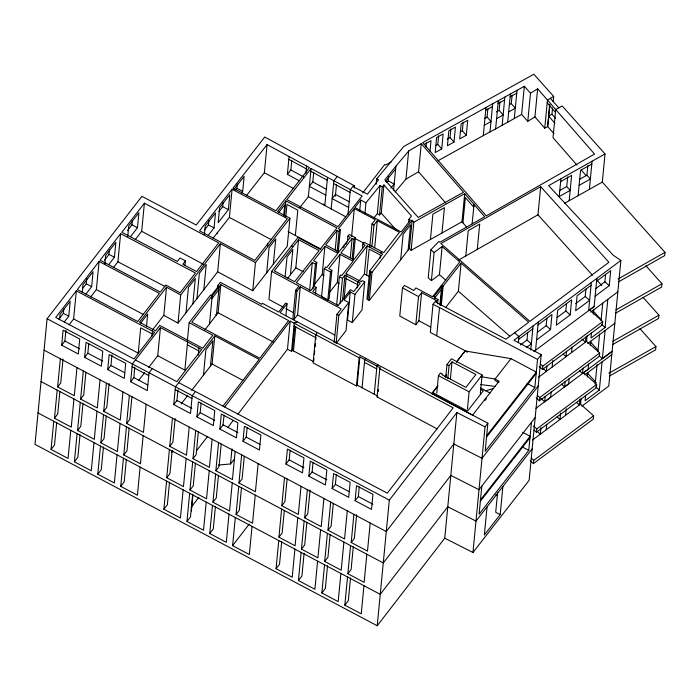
<?xml version="1.0" encoding="UTF-8"?>
<svg xmlns="http://www.w3.org/2000/svg" width="700" height="700" viewBox="0 0 700 700"><rect width="100%" height="100%" fill="white"/><g stroke="black" fill="none" stroke-linecap="round" stroke-linejoin="round"><path stroke-width="1.05" d="M130.655 381.754L132.37 363.947L160.449 327.609L201.705 349.475L176.82 381.658L152.259 368.629L149.03 372.776L147.315 390.591L130.655 381.754L133.857 377.606L134.759 367.071M354.331 188.046L354.541 185.885L264.74 137.008L196.236 225.032L141.916 196.341L47.093 318.745L35 444.377L377.221 625.756L444.754 538.195L456.855 412.562L485.048 426.869L472.955 552.492L444.754 538.195M59.5 319.743L60.016 314.387L70.219 301.192L68.775 316.19L64.312 321.965M58.905 319.104L63.376 313.329L63.788 309.05M70.779 430.316L68.066 458.448L51.047 449.435L53.76 421.295M73.964 399.009L71.251 427.123L54.477 418.233L57.19 390.119M76.983 367.596L74.279 395.727L57.636 386.908L60.349 358.785M61.652 345.188L63.096 330.19L79.739 339.01L78.295 354.007L61.652 345.188L64.881 341.04L65.914 330.33M56.709 422.24L54.521 444.964L51.047 449.435M59.885 391.379L57.706 414.085L54.477 418.233M63.044 359.1L60.751 382.9L57.636 386.908M69.081 324.826L73.623 318.955L76.335 290.832L154.665 332.299L134.032 358.977L55.729 317.467L76.335 290.832M82.233 292.25L82.95 284.743L93.082 271.67L91.639 286.668L85.942 294.026M82.442 288.715L86.24 283.815L86.756 278.451M93.984 442.619L91.271 470.75L74.392 461.799L77.096 433.668M97.002 411.224L94.299 439.338L77.578 430.474L80.281 402.36M100.03 379.811L97.317 407.934L80.605 399.079L83.309 370.947M84.621 357.359L86.065 342.361L102.786 351.216L101.343 366.223L84.621 357.359L87.841 353.211L88.769 343.569M85.899 372.356L83.711 395.071L80.605 399.079M80.054 434.613L77.866 457.336L74.392 461.799M82.985 403.62L80.797 426.326L77.578 430.474M90.65 296.984L96.373 289.581L99.085 261.459L159.434 293.405L137.699 321.51L77.324 289.546L99.085 261.459M104.834 264.014L105.656 255.439L115.867 242.252L114.424 257.25L108.684 264.67M104.562 260.164L109.034 254.398L109.445 250.11M113.435 267.566L117.915 261.774L120.628 233.651L195.431 272.965L180.075 292.819L165.812 285.005L160.344 292.075L100.082 260.172L120.628 233.651M122.964 391.965L120.26 420.096L103.696 411.32L106.409 383.197M107.712 369.6L109.165 354.602L125.72 363.379L124.276 378.376L107.712 369.6L110.941 365.453L111.974 354.743M117.058 454.843L114.345 482.983L97.79 474.206L100.494 446.066M120.076 423.447L117.372 451.561L100.809 442.785L103.521 414.671M109.104 383.512L106.811 407.312L103.696 411.32M106.225 415.931L104.038 438.646L100.809 442.785M103.451 447.011L101.255 469.735L97.79 474.206M127.741 236.521L128.774 225.803L138.906 212.73L137.463 227.727L130.498 236.714M127.514 230.527L131.95 224.805L132.361 220.518M135.205 239.671L141.68 231.306L144.393 203.184L218.697 242.882L196.543 271.521L182.805 264.303L185.456 260.873L180.023 258.011L177.362 261.45L121.852 232.277L144.393 203.184M146.169 404.267L143.465 432.39L126.639 423.474L129.343 395.351M140.123 467.075L137.419 495.206L120.724 486.36L123.428 458.229M143.15 435.671L140.438 463.794L123.751 454.948L126.455 426.825M131.933 396.751L129.745 419.466L126.639 423.474M129.159 428.094L126.971 450.8L123.751 454.948M126.385 459.174L124.197 481.898L120.724 486.36M146.466 326.681L147.683 314.029L140.63 323.146M152.014 336.07L152.486 331.152M148.575 367.596L157.745 355.74L160.449 327.609M163.826 315.324L166.53 287.192L180.705 294.963L178.001 323.094L163.826 315.324L152.548 329.901M185.036 265.204L185.456 260.873M186.165 458.474L183.461 486.596L166.714 477.715L169.418 449.601M189.192 427.07L186.48 455.192L169.741 446.32L172.445 418.197M317.214 332.465L315.805 334.749L313.101 362.871L356.475 385.963L359.188 357.831L359.852 356.983L380.459 367.946L379.794 368.804L453.171 407.846L387.31 493.168L195.44 391.519L192.22 395.666L190.505 413.473L173.758 404.6L175.472 386.785L178.692 382.646M183.146 489.877L180.434 518.009L163.879 509.233L166.591 481.101M172.121 450.861L169.934 473.576L166.714 477.715M175.14 418.512L172.847 442.312L169.741 446.32M176.873 401.004L178.01 389.743M169.54 482.046L167.352 504.77L163.879 509.233M185.999 312.751L188.431 287.438L195.317 278.539L192.876 303.852M187.355 341.092L189.123 322.7L210.525 295.033L211.339 295.461L218.479 286.239L217.665 285.81L220.343 282.336L261.695 304.29L262.447 303.328L278.714 311.981L285.688 303.047L287.044 303.765L285.898 315.665M187.582 342.011L184.879 370.134L157.745 355.74M196.936 298.611L199.369 273.297L206.255 264.399L203.814 289.713M204.391 234.631L205.214 226.056L215.504 212.914L214.06 227.911L208.276 235.305M204.61 229.88L208.451 224.936L208.862 220.649M198.319 355.075L198.992 348.04M196.919 416.876L198.362 401.879L214.786 410.585L213.343 425.582L196.919 416.876L200.191 412.659L201.119 403.007M206.22 502.101L203.508 530.233L186.952 521.456L189.656 493.325M209.239 470.706L206.535 498.82L189.971 490.044L192.684 461.93M212.126 439.224L209.423 467.355L192.999 458.649L195.702 430.526M203.446 375.165L205.888 349.86L212.905 340.786L210.464 366.091M217.114 233.616L217.175 232.995M198.354 431.848L196.166 454.571L192.999 458.649M195.44 463.12L193.252 485.826L189.971 490.044M192.666 494.2L190.479 516.924L186.952 521.456M191.398 511.009L192.955 494.778M204.899 329.901L209.51 323.942L212.214 295.82L220.798 284.646L288.627 320.591L259.796 358.234L191.809 322.201L212.214 295.82L211.4 295.382M218.89 211.531L222.696 206.631L223.116 202.344M217.683 271.784L220.395 243.661L255.447 262.596L252.744 290.719L217.683 271.784L178.001 323.094M217.455 287.971L217.665 285.81M191.651 390.416L212.074 364.017L214.786 335.886L259.158 359.406L223.081 406.061M209.51 323.942L218.094 312.769L220.798 284.646M228.375 209.641L229.819 194.644L219.607 207.681L218.164 222.679L228.375 209.641L222.696 206.631M213.071 238.227L229.39 217.385L232.094 189.263L287.315 218.645L254.844 260.418L199.561 230.807L232.094 189.263M235.664 189.971L236.95 188.326L237.361 184.039M229.014 514.185L226.31 542.316L209.746 533.54L212.459 505.409M241.395 193.008L242.681 191.371L244.134 176.365L233.835 189.516M235.148 451.421L232.435 479.552L215.854 470.759L218.558 442.636M219.87 429.039L221.314 414.041L237.895 422.835L236.451 437.832L219.87 429.039L223.151 424.821L237.895 432.635M232.26 482.904L229.547 511.017L212.966 502.233L215.67 474.11M221.209 443.966L219.021 466.681L215.854 470.759M222.976 425.338L224.079 415.179M218.435 475.3L216.248 498.006L212.966 502.233M215.469 506.284L213.281 529.008L209.746 533.54M218.321 465.08L230.501 463.951L231.963 448.805M246.365 195.72L264.373 172.725L267.076 144.594L309.444 167.597L275.887 210.77L233.039 188.064L267.076 144.594M252.035 526.383L249.322 554.523L232.601 545.659L235.314 517.528M258.134 463.61L255.43 491.733L238.954 483L241.657 454.877M242.97 441.28L244.414 426.283L260.89 435.015L259.446 450.021L242.97 441.28L246.216 437.106L247.144 427.464M255.246 495.093L252.543 523.206L236.066 514.474L238.77 486.36M244.274 456.251L242.086 478.966L238.954 483M241.5 487.585L239.312 510.291L236.066 514.474M267.566 245.691L267.75 243.819M266.665 272.799L269.106 247.494L275.765 238.928L273.332 264.233M252.744 290.719L287.236 246.348L289.94 218.225L277.515 211.636L285.863 200.891L336.936 227.964L320.11 249.331L297.902 237.562L271.644 271.338L268.94 299.46L283.036 307.072M299.373 180.862L287.385 174.361L289.1 156.546M283.727 215.338L284.743 204.794L278.749 212.502M284.401 216.037L285.863 200.891M285.766 216.869L286.965 204.435L297.806 210.184L295.365 235.489M287.385 174.361L290.85 169.969L291.777 160.326M285.092 277.016L287.026 256.979L292.854 249.48L290.412 274.794M237.904 414.269L287.481 349.239L290.185 321.116L359.188 357.831M287.822 278.127L295.829 267.838L298.533 239.715L319.104 250.618L294.613 281.733L274.321 270.856L298.533 239.715M305.944 173.154L306.626 166.049M271.644 271.338L298.9 286.055L295.601 290.299L292.889 318.43L294.245 319.148L297.544 314.912L300.248 286.781L341.189 308.892L336.928 314.344L334.215 342.475M294.245 319.148L296.957 291.025L300.248 286.781M287.481 349.239L291.55 351.409L294.254 323.277L295.085 322.21L296.179 322.787L297.01 321.72M291.55 351.409L292.381 350.332L294.717 326.078M313.967 358.496L313.67 361.664L293.475 350.919L295.811 326.655M299.863 207.559L308.368 196.63L311.08 168.508L362.136 195.956L337.942 226.686L286.86 199.605L311.08 168.508M325.797 195.195L309.365 186.314L312.795 181.912L313.723 172.27M301.017 486.343L298.314 514.465L281.811 505.715L284.515 477.593M297.806 517.65L295.102 545.764L278.924 537.189L281.627 509.075M285.959 464.074L287.411 449.076L303.949 457.844L302.505 472.841L285.959 464.074L289.188 459.883L290.115 450.24M294.919 549.115L292.215 577.246L276.062 568.689L278.766 540.558M287.114 478.949L284.926 501.664L281.811 505.715M284.331 510.291L282.144 532.997L278.924 537.189M281.715 541.45L279.527 564.174L276.062 568.689M309.592 290.561L312.296 262.439L315.429 264.084L313.031 288.96M314.484 286.169L316.776 262.377L313.644 260.733L324.896 246.435L337.96 253.304L326.699 267.601L325.614 267.024L324.266 268.73L321.562 296.861L327.819 300.151L329.166 298.445L331.87 270.314L328.746 268.669L339.999 254.371L353.054 261.24L341.801 275.537L340.707 274.969L339.369 276.675L336.656 304.797L338.214 305.62M315.481 293.895L316.111 287.402L314.142 286.335L310.783 290.605L296.328 282.721L312.296 262.439M327.512 177.389L324.809 205.511L345.826 216.79M314.379 354.279L314.685 351.12M315.088 346.894L315.394 343.735M315.796 339.517L316.006 337.409M314.248 284.646L322.192 274.558L324.896 246.435M331.161 208.924L333.874 180.793L337.26 176.487M335.37 196.175L336.49 184.572M317.599 561.137L314.895 589.269L298.419 580.536L301.123 552.405M320.626 529.742L317.914 557.856L301.438 549.124L304.15 521.01M323.916 498.479L321.213 526.601L304.658 517.825L307.361 489.702M308.849 476.201L310.293 461.204L326.865 469.98L325.421 484.986L308.849 476.201L312.095 472.028L313.023 462.385M327.819 300.151L330.523 272.02L331.87 270.314M306.871 522.235L304.684 544.95L301.438 549.124M304.098 553.315L301.91 576.039L298.419 580.536M310.082 489.991L307.79 513.791L304.658 517.825M335.213 249.935L337.085 230.466L339.071 231.507L337.094 252.061M338.205 252.507L340.392 229.793L338.433 228.76L354.305 208.591L375.314 219.643L371.998 223.93L369.915 245.569M329.341 292.591L337.286 282.502L339.999 254.371M347.961 214.673L350.368 189.648L353.684 185.439M348.749 302.488L338.826 315.359L336.114 343.481L346.036 330.61L348.749 302.488L344.05 300.02L350.262 291.97L354.953 294.438L352.249 322.56L347.55 320.092L350.262 291.97M340.086 303.188L342.475 278.311L344.96 275.091L360.246 283.132L353.762 291.55L350.359 289.756L338.196 305.541L312.751 291.672L316.111 287.402M347.392 241.57L347.909 236.162L349.23 234.439L355.355 237.659L353.168 260.374M342.457 301.053L344.96 275.091M344.12 298.655L346.325 275.809L347.428 274.365M351.592 236.714L354.305 208.591M350.28 257.863L352.152 238.394L354.025 239.382L352.152 258.851M343.91 542.08L341.206 570.194L324.686 561.444L327.399 533.33M340.891 573.475L338.179 601.615L321.842 592.952L324.546 564.821M347.261 510.851L344.549 538.974L327.985 530.189L330.689 502.066M332.132 488.548L333.576 473.541L350.149 482.326L348.705 497.324L332.132 488.548L335.379 484.365L336.315 474.722M359.695 210.875L360.736 200.051L365.942 202.79L364.901 213.614M330.12 534.555L327.933 557.27L324.686 561.444M333.305 503.44L331.118 526.155L327.985 530.189M327.521 565.731L325.334 588.455L321.842 592.952M357.227 287.822L357.796 281.846L358.908 280.402M362.451 248.36L362.871 244.029L364.192 242.314L383.784 252.612L399.42 232.321L377.291 220.684L373.984 224.98L371.901 246.61M359.074 280.901L364.402 273.989L367.106 245.866L382.672 254.056L369.635 270.961L366.931 299.084L369.294 300.449L409.439 248.386L412.142 220.264L413.84 222.206L411.127 250.329L462 221.76L464.713 193.638L413.84 222.206M367.106 245.866L345.8 273.507L361.358 281.697L362.189 280.621L364.717 281.767L362.014 309.899L352.249 322.56M366.634 275.17L369.145 249.121L380.433 255.062L380.118 258.317M376.162 184.249L376.679 178.841L403.891 146.396L533.855 74.244L553.674 96.399L553.166 101.64M356.475 385.963L357.149 385.105L359.852 356.983M368.007 299.766L370.711 271.644M377.309 213.727L380.012 185.605L382.261 186.812L379.549 214.935L377.309 213.727L373.957 217.822M369.294 300.449L372.006 272.326L412.142 220.264M374.692 247.73L377.291 220.684M362.031 387.704L364.735 359.572L365.715 358.321L487.883 423.229L485.179 451.351L534.826 387.546L537.53 359.424L541.231 354.664L513.931 340.244L620.874 260.426L613.191 255.185L548.642 185.649L605.019 153.956L562.231 105.989L555.712 109.506L553 137.629L577.01 165.174M379.549 214.935L381.229 213.097L383.933 184.966L411.469 216.029L408.905 219.354L408.59 222.6M363.956 585.707L361.252 613.839L344.829 605.141L347.541 577.001M366.844 554.234L364.14 582.356L347.856 573.72L350.56 545.606M355.084 500.71L356.527 485.704L372.951 494.41L371.507 509.407L355.084 500.71L358.33 496.528L359.257 486.885M370.195 523.005L367.491 551.128L351.199 542.5L353.911 514.369M386.811 182.525L388.203 180.862L388.614 176.575M353.29 546.84L351.102 569.546L347.856 573.72M350.516 577.92L348.329 600.644L344.829 605.141M356.632 514.666L354.34 538.457L351.199 542.5M393.584 190.207L395.894 166.206L408.66 150.99L421.277 143.649L463.505 192.237L418.197 217.438L384.825 179.795L395.894 166.206M374.246 394.205L376.959 366.082L377.956 364.796M437.124 428.873L377.081 396.926L379.794 368.804M378.166 391.746L378.376 389.576M395.203 191.923L405.956 179.112L408.66 150.99M400.662 259.77L403.104 234.456L410.55 224.796L408.118 250.101M464.713 193.638L484.706 216.755L440.046 242.165L438.882 241.412L430.911 249.725L428.207 277.848L431.401 280.648L434.114 252.525L442.137 246.531L459.778 261.949L432.556 296.809L415.879 287.936L413.875 290.5L404.39 285.451L402.483 287.901L399.77 316.024L415.809 324.73L418.898 320.775L421.601 292.644L436.109 300.361L433.02 304.325L430.308 332.447L467.565 351.969M445.769 203.07L418.574 171.771L421.277 143.649M377.221 625.756L389.314 500.133L456.855 412.562M426.055 146.877L426.466 142.59M429.984 151.384L431.016 140.674L424.322 144.393M415.809 324.73L418.512 296.608L421.601 292.644M441.726 148.916L443.17 133.919L436.634 137.55L435.19 152.548L441.726 148.916L437.797 144.41L438.62 135.835M430.447 239.487L432.88 214.174L444.43 207.69L441.989 233.004M453.985 142.109L455.429 127.102L448.866 130.751L447.422 145.758L453.985 142.109L450.048 137.594L450.879 129.028M434.578 298.944L434.779 296.783L434.009 296.371L442.356 285.679L443.135 286.09L441.262 305.559M431.401 280.648L439.434 274.654L442.137 246.531M437.57 303.861L437.99 299.53L434.201 297.526L434.779 296.783M436.695 335.834L439.504 307.58L537.53 359.424M439.898 305.165L441.691 286.536L440.904 286.116M440.484 305.148L442.356 285.679M436.748 393.05L438.428 375.637L440.431 373.039L442.47 374.115L442.015 374.71L465.894 387.371L475.904 374.526L452.016 361.865L449.059 365.662L447.799 378.717M466.261 135.284L467.714 120.278L461.142 123.926L459.699 138.933L466.261 135.284L462.332 130.769L463.155 122.203M445.716 377.624L446.976 364.569L451.439 358.794L482.116 374.964L480.331 393.453M462.936 222.836L465.369 197.523L473.734 207.209L474.014 204.409L472.141 223.877M445.743 307.396L458.377 291.217L461.09 263.095L528.701 322.236L505.916 339.238L435.899 302.207L437.99 299.53M450.336 379.277L452.016 361.865M465.789 255.964L468.221 230.659L479.71 224.105L477.269 249.419M437.929 160.79L483.298 135.581L486.001 107.45L524.335 86.301L530.495 93.205L527.791 121.336L534.94 116.9L537.644 88.777L530.495 93.205M484.286 125.265L490.989 121.555L487.06 117.049L487.839 108.955M483.298 135.581L490 131.871L492.704 103.749M467.425 409.211L469.105 391.808L482.116 374.964M490 131.871L495.609 128.966L498.321 100.844M496.606 118.659L503.142 114.975L499.117 110.364L499.94 101.789M495.609 128.966L502.145 125.282L504.858 97.16M507.684 122.211L510.387 94.08M508.673 111.895L515.288 108.22L511.28 103.618L512.102 95.051M502.145 125.282L514.299 118.528L517.011 90.405M481.827 486.054L479.124 514.168L528.771 450.354L531.475 422.24M527.791 121.336L521.622 114.424L524.335 86.301M487.06 506.835L484.356 534.966L500.185 514.622L502.889 486.491M497.577 492.774L495.705 512.251L500.185 514.622M518.367 342.554L518.945 336.525L514.614 332.745M549.867 104.414L547.733 126.56L544.766 128.179L547.47 100.056L550.436 98.438M592.41 275.126L537.968 214.804L540.68 186.681L440.895 243.582L529.874 321.344L608.913 262.281L540.68 186.681M520.354 344.995L526.986 340.051L527.712 332.544M553.98 133.604L547.593 126.446L549.579 105.866M555.52 118.212L551.959 114.214L552.562 107.931M530.749 350.044L533.059 326.043M535.579 350.262L538.282 322.14M541.231 354.664L529.139 480.287L472.955 552.492M537.434 332.22L546.157 325.701L546.875 318.203M530.171 460.74L533.409 463.636L533.724 460.355L593.617 415.835L580.536 404.119L581.061 398.711M534.004 430.045L536.428 432.224L536.751 428.942L596.645 384.414L583.564 372.706M536.226 397.933L539.455 400.82L539.77 397.539L599.664 353.019L586.582 341.311L587.108 335.895M539.245 366.52L542.483 369.416L542.798 366.135L602.691 321.615L589.61 309.899L594.151 306.512L596.855 278.381M560.919 178.745L559.204 196.56L570.185 190.391L566.729 186.55L567.656 176.899M540.942 427.691L540.312 434.184L537.364 431.602M546.376 371.359L546.901 365.951M536.567 339.955L550.532 329.525L551.976 314.519L538.011 324.949M540.689 398.309L544.688 401.739L545.212 396.331M552.16 367.08L552.755 360.57M546.227 429.765L546.753 424.358M569.196 200.699L571.629 175.385L560.648 181.562M551.189 391.869L550.664 397.276L544.688 401.739M557.13 317.502L565.827 311.01L566.545 303.511M578.121 195.685L580.554 170.371L591.815 164.045M560.604 412.991L559.983 419.484L557.043 416.92M566.046 356.659L566.562 351.251M570.194 314.825L571.646 299.828L557.725 310.223L556.281 325.22L570.194 314.825L565.827 311.01M561.418 384.108L564.62 386.846L565.136 381.439M579.11 185.369L590.371 179.043L586.906 175.192L587.834 165.55M571.524 352.608L572.023 347.174M565.6 415.284L566.221 408.791M569.135 378.464L568.61 383.871L564.62 386.846M564.62 203.271L589.383 189.359L592.086 161.227M575.645 303.669L585.235 296.502L585.961 289.004M579.915 399.569L579.39 404.976L576.468 402.412M585.979 336.744L585.454 342.151L581.84 338.993M579.381 370.685L582.549 373.45L583.074 368.043M533.837 351.566L588.621 310.634L591.325 282.511M618.625 281.794L664.685 255.631L665 252.35L602.306 182.079L605.019 153.956M591.5 332.614L590.984 338.021L605.097 327.469L607.81 299.346M593.276 314.221L593.688 309.899M585.594 395.316L585.077 400.724L599.358 390.058L602.061 361.918M587.37 376.924L587.781 372.592M588.613 363.904L588.096 369.311L582.549 373.45M590.389 345.52L590.8 341.189M597.94 351.243L599.602 333.944M601.072 320.434L602.735 303.126M595.744 288.645L604.87 281.811L605.596 274.312M595.184 384.064L597.056 364.586M593.617 415.835L593.303 419.116L533.409 463.636M596.645 384.414L596.33 387.695L536.428 432.224M599.664 353.019L599.349 356.3L539.455 400.82M602.691 321.615L602.376 324.896L542.483 369.416M595.14 296.196L609.262 285.644L610.706 270.637L596.584 281.199M599.209 355.871L602.376 358.636L605.089 330.523M620.874 260.426L608.781 386.059L581.954 406.105M639.94 328.65L655.926 346.57L655.611 349.851L609.551 376.005M643.072 297.36L658.954 315.158L658.639 318.439L612.579 344.592M645.995 265.842L661.972 283.762L661.657 287.044L615.606 313.197M224.752 406.945L290.185 321.116M227.99 427.271L233.275 420.332M211.942 298.629L218.873 289.599M191.153 507.351L198.888 497.28M232.601 545.659L249.165 524.134M138.758 380.293L144.655 372.671M339.071 231.507L340.392 229.793M352.152 238.394L340.926 252.954L353.841 259.752L365.076 245.193L362.871 244.029M354.025 239.382L355.355 237.659M196.324 451.019L207.655 436.328M369.338 247.039L370.449 245.604M380.634 252.98L381.736 251.545M354.953 294.438L364.717 281.767M166.53 287.192L139.44 322.219L155.601 330.767L159.74 325.421L202.755 348.224L212.791 335.248L189.123 322.7M180.705 294.963L220.395 243.661M214.786 335.886L178.64 382.62L195.44 391.519M181.178 403.97L187.722 395.5M354.541 185.885L353.71 186.961L367.439 194.197L378.551 179.821L376.679 178.841M362.757 192.938L384.729 164.526L385.569 165.034L391.23 161.857M255.447 262.596L289.94 218.225M173.758 404.6L176.977 400.453L191.861 408.345M171.579 452.585L172.918 450.861M437.955 385.796L432.705 392.534L467.582 411.023L483.324 390.793L480.498 389.287M445.165 376.521L446.477 374.832M485.048 426.869L487.883 423.229M538.204 386.067L482.029 458.273L453.827 443.975L386.295 531.536L44.074 350.158M535.185 417.48L479.001 489.685L450.809 475.379L383.267 562.94L41.046 381.561M532.157 448.875L475.983 521.08L447.781 506.774L380.249 594.335L38.028 412.956M287.044 303.765L280.07 312.699L365.715 358.321M443.135 286.09L461.09 263.095M434.534 298.165L441.42 289.345M439.504 307.58L433.02 304.325M377.081 396.926L377.755 396.069L357.149 385.105M431.646 393.82L437.692 386.076M445.086 376.609L446.434 374.885M472.588 415.135L499.1 381.168L495.084 379.033L481.206 376.705M485.048 400.391L486.377 398.694M486.579 435.794L536.314 372.085L511 358.654L465.115 350.963L456.496 361.996L465.115 350.963L467.023 351.96M486.448 437.194L536.174 373.485M480.392 500.01L530.119 436.301L522.716 432.364M480.252 501.401L529.988 437.692M511 358.654L495.084 379.033L494.944 380.433L498.969 382.559M360.736 200.051L354.856 207.524L401.301 231.954L410.401 220.141L408.905 219.354M337.085 230.466L325.684 244.939L338.879 251.886L350.28 237.405L347.909 236.162M315.429 264.084L316.776 262.377M343 247.642L344.321 245.963M345.642 244.282L346.964 242.594M230.501 463.951L234.614 458.859M365.942 202.79L380.012 185.605M385.35 181.571L395.623 169.015M390.757 188.204L394.179 184.013L388.203 180.862M382.261 186.812L383.933 184.966M591.054 285.32L577.097 295.75L575.654 310.748L589.61 300.317L585.235 296.502M590.756 312.086L617.855 291.839M538.528 377.23L586.617 341.338M587.633 343.56L614.827 323.243M602.376 358.636L612.124 351.356L535.938 408.301M584.762 374.859L611.809 354.637M532.56 439.985L580.536 404.119M588.621 310.634L594.151 306.512M518.674 339.342L532.788 328.86M526.365 347.559L531.344 343.858L526.986 340.051M405.956 179.112L418.574 171.771M458.43 260.164L537.968 214.804M551.959 114.214L548.581 116.13L554.942 123.261M618.004 279.046L665 252.35M615.921 309.916L661.972 283.762M612.894 341.311L658.954 315.158M608.93 373.257L655.926 346.57M498.05 103.652L504.586 99.969M553.674 96.399L550.314 98.289L558.845 107.896M559.405 190.662L566.729 186.55M579.407 179.419L586.906 175.192M589.383 189.359L602.306 182.079M514.299 118.528L521.622 114.424M486.001 107.45L422.695 142.634L486.238 215.88L594.545 154.07L537.644 88.777M510.116 96.897L516.74 93.223M484.549 118.44L487.06 117.049M496.3 111.921L499.117 110.364M509.39 104.668L511.28 103.618M435.925 145.451L437.797 144.41M447.239 139.16L450.048 137.594M460.451 131.819L462.332 130.769M485.73 110.267L492.441 106.558M485.214 390.924L493.588 388.447M480.69 384.554L495.617 386.479M135.389 360.036L152.259 368.629M117.915 261.774L164.911 286.475M371.998 223.93L373.984 224.98M354.463 238.219L364.009 243.241M369.635 270.961L372.006 272.326M364.402 273.989L369.451 276.649M346.054 278.618L357.525 284.655M324.266 268.73L330.523 272.02M339.369 276.675L342.475 278.311M322.192 274.558L324.056 275.537M337.286 282.502L339.159 283.483M446.976 364.569L449.059 365.662M438.428 375.637L469.105 391.808M522.218 446.906L528.771 450.354M495.775 494.664L497.709 495.679M527.144 383.486L534.826 387.546M109.034 254.398L114.424 257.25M86.24 283.815L91.639 286.668M96.373 289.581L143.308 314.431M187.311 344.82L198.721 350.849M152.215 333.961L140.683 327.854L138.241 353.168L73.623 318.955M236.95 188.326L242.681 191.371M288.137 231.665L320.959 249.06M291.498 245.805L293.125 246.671M295.829 267.838L303.31 271.801M208.451 224.936L214.06 227.911M480.541 387.957L490.044 392.989M295.601 290.299L296.957 291.025M131.95 224.805L137.463 227.727M431.874 393.61L472.719 415.257M218.365 286.379L219.144 286.79L216.431 314.912L215.661 314.501M292.381 350.332L293.475 350.919M218.094 312.769L273.499 342.134M212.074 364.017L242.944 380.38M63.376 313.329L68.775 316.19M47.093 318.745L389.314 500.133M132.099 366.756L148.759 375.585M175.201 389.602L191.949 398.475M64.881 341.04L79.669 348.88M87.841 353.211L102.699 361.095M110.941 365.453L124.74 372.767M133.857 377.606L147.761 384.974M200.191 412.659L214.681 420.332M246.216 437.106L259.928 444.377M289.188 459.883L303.887 467.679M312.095 472.028L326.821 479.832M335.379 484.365L349.195 491.689M358.33 496.528L372.82 504.21M433.387 295.741L434.175 296.161M229.39 217.385L271.276 239.68M418.898 320.775L430.684 327.04M336.928 314.344L338.826 315.359M364.464 362.39L376.688 368.891M293.983 326.095L315.534 337.566M141.68 231.306L203.604 264.39M333.602 183.61L350.096 192.456M349.221 201.775L335.475 194.399L332.159 198.607L348.652 207.454M310.809 171.316L327.241 180.197M308.368 196.63L324.809 205.511L323.277 203.945M285.854 308.595L293.37 312.655M297.544 314.912L334.67 334.959M288.829 159.355L306.355 168.866M264.373 172.725L293.773 188.676M290.85 169.969L303.748 176.986M312.795 181.912L326.48 189.359M402.483 287.901L418.512 296.608M604.87 281.811L609.262 285.644M601.484 324.31L605.097 327.469M546.157 325.701L550.532 329.525M563.15 354.13L566.072 356.685M595.709 386.864L599.358 390.058M430.911 249.725L434.114 252.525M458.377 291.217L509.705 336.105M439.434 274.654L445.848 280.262M543.48 368.83L546.403 371.376M540.374 363.965L542.798 366.135M537.346 395.369L539.77 397.539M533.514 426.046L536.751 428.942M531.3 458.185L533.724 460.355M587.396 373.082L596.278 382.672M590.651 342.16L597.966 350.192M596.767 279.947L601.851 285.582M592.918 310.678L601.624 320.338M381.229 213.097L396.445 230.256M547.199 102.865L555.441 112.315M534.94 116.9L544.766 128.179M581.245 170.039L586.189 175.709M409.439 248.386L411.127 250.329M462 221.76L466.419 226.879"/></g></svg>
